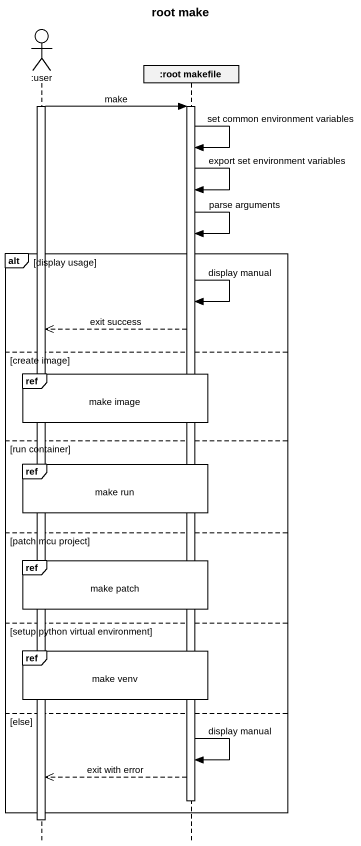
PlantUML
@startuml
title root make
hide footbox
actor ":user" as user
participant ":root makefile" as root_makefile

activate user
user -> root_makefile : make
activate root_makefile
root_makefile -> root_makefile : set common environment variables
root_makefile -> root_makefile : export set environment variables
root_makefile -> root_makefile : parse arguments
alt display usage
  root_makefile -> root_makefile : display manual
  root_makefile -->> user : exit success
else create image
  ref over user, root_makefile : make image
else run container
  ref over user, root_makefile : make run
else patch mcu project
  ref over user, root_makefile : make patch
else setup python virtual environment
  ref over user, root_makefile : make venv
else else
  root_makefile -> root_makefile : display manual
  root_makefile -->> user : exit with error
  deactivate root_makefile
end
deactivate user
@enduml
